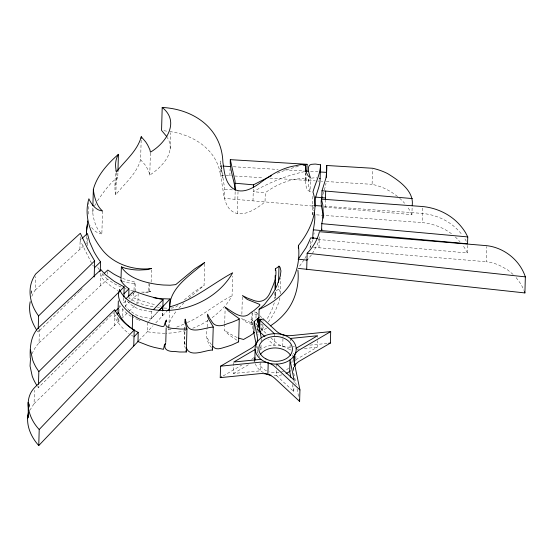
<?xml version="1.0" encoding="UTF-8"?>
<svg xmlns="http://www.w3.org/2000/svg" width="553" height="553" viewBox="0 0 553 553"><rect width="100%" height="100%" fill="white"/><g stroke="black" fill="none" stroke-linecap="round" stroke-linejoin="round"><path stroke-width="0.41" stroke-dasharray="2.77 2.07" d="M274.959 292.696L274.91 298.565L275.131 291.742M141.16 140.123L140.614 159.672L144.983 164.759A70.943 52.473 1.6 0 1 147.16 168.257L149.262 172.688L149.766 175.128C161.455 167.31 176.58 152.49 167.303 137.51M31.832 296.318A53.06 39.249 1.6 0 1 35.198 290.09L35.572 276.611M29.793 410.333L34.072 403.718L34.452 390.245M79.591 291.3L38.129 331.987L38.178 330.314M31.894 353.837L35.731 346.759L39.035 342.874L39.436 328.537M114.824 311.754L38.392 387.632L38.44 385.966M79.881 249.341L80.233 236.725M87.298 238.108L87.167 242.698L88.141 247.067M88.445 214.08L88.763 202.612M102.505 210.963L101.863 233.905C97.21 230.076 95.095 224.103 93.706 218.421A86.869 64.252 1.6 0 1 92.876 213.804L92.849 207.389M100.515 285.735L100.936 270.535M107.669 274.205L107.759 270.873M114.962 185.912L115.397 170.345M140.614 159.672C136.722 173.967 124.522 183.472 115.833 194.732L116.476 171.789M115.833 194.732L114.976 189.485L115.01 185.435L116.075 181.038L117.782 177.25L117.92 172.156M114.215 325.765L114.665 309.701M118.466 318.376L118.37 321.715L117.9 319.475M118.93 311.885L119.116 305.332M122.227 316.344L122.441 308.837L122.96 308.325M123.851 297.922L123.713 302.926L125.89 300.763M125.386 300.106L125.22 306.127L129.195 310.254L135.257 314.387A29.814 22.051 1.6 0 0 142.052 317.069L151.294 318.569L158.386 311.201M133.785 292.772L133.639 297.936L143.116 301.288A158.711 117.388 1.6 0 0 155.282 304.786M134.026 290.256L134.213 283.578L135.582 282.224L128.711 280.578L122.379 278.304M135.326 291.396L135.582 282.224M138.16 293.539L137.904 302.719L136.494 304.088M149.766 175.128L150.409 152.186M147.596 322.551L147.34 331.731L154.93 332.892L165.388 333.3M148.999 282.991L148.743 292.171L143.04 292.917M149.22 291.708L150.872 291.424A8.917 6.595 1.6 0 1 148.736 292.157L149.22 291.708L149.434 284.194M151.128 282.244L151.487 269.339M151.294 318.569L151.487 311.685L152.932 310.185M155.808 322.862L162.388 315.957L162.527 310.952M162.388 315.957L162.762 310.71M170.186 149.158L170.642 132.768M171.015 329.153L168.859 329.885L169.405 310.945M185.366 348.604L184.356 344.65L184.743 330.722M184.764 329.899L184.861 326.623M185.172 344.325A70.266 51.975 1.6 0 1 184.979 343.648L184.598 342.176L185.055 326.028M188.829 298.164L204.057 285.452L204.7 262.509M211.384 347.471C206.511 342.024 205.723 334.779 207.181 327.735M207.202 326.885L207.389 320.083M222.603 166.087L220.868 165.983C219.811 175.073 222.327 183.935 223.377 192.907C224.324 198.216 225.506 203.732 228.804 208.128C239.007 220.709 255.507 209.608 265.032 201.921L265.288 192.741C276.362 184.522 289.779 178.819 303.666 178.508C307.779 180.644 303.535 189.561 310.046 191.532L310.406 178.626M222.755 177.893L220.315 160.978L224.774 189.23L224.518 198.409L313.669 206.131M236.85 340.206L228.907 334.793L225.085 331.081L224.525 330.162L224.691 324.217M224.712 323.367L225.14 308.069M229.868 175.723L230.055 169.045M212.131 317.671C219.976 311.643 227.477 304.599 232.066 295.717L232.613 276.175M234.942 199.322L235.156 191.711M237.396 213.645L238.039 190.702M260.843 362.616L260.615 370.807L233.435 373.51L233.732 362.858M241.861 314.263L242.387 295.565M252.984 200.877L253.315 189.043M253.011 323.118A33.574 24.837 1.6 0 1 252.237 322.897L251.719 322.752L252.037 311.277M252.845 324.964L252.127 324.715L252.445 313.247L257.947 315.079M257.871 325.696L255.818 323.788L255.866 322.15M255.977 318.051L256.136 312.314A33.574 24.837 1.6 0 1 253.592 311.719M257.131 328.738L257.242 324.639M257.152 330.314L257.587 329.913L257.753 324.97M257.186 349.289L257.304 344.989M258.465 332.284L258.541 329.733M258.645 355.323L258.693 353.685M261.057 345.21L260.94 349.309L260.518 346.925M261.154 341.664L261.237 338.657M261.251 329.968L261.859 329.408L261.998 324.493M261.21 331.026L262.779 330.259L262.938 324.521M263.028 321.245L263.097 318.791M274.454 333.694L274.136 345.169L267.991 339.528M275.878 291.016L276.459 290.643A22.486 16.631 1.6 0 0 277.302 290.035L278.353 289.101L278.449 285.707M276.624 370.641L276.486 375.563L293.795 391.579L293.954 385.842M276.742 366.549L276.804 364.088M280.233 293.767L280.668 278.2M282.735 346.282L282.991 337.268M283.012 336.445L283.06 334.807M290.145 345.003L290.007 349.918L291.016 349.862M290.256 340.904L290.325 338.45M292.226 356.388L292.274 354.75M293.387 370.026L293.546 364.289M294.044 382.565L294.113 380.105M295.848 359.118L295.973 354.653M305.263 180.326L305.456 173.442M305.291 179.953L305.539 172.564M306.645 180.361L306.784 175.356M310.046 191.532L308.256 184.605L308.145 177.948M310.516 241.205L310.351 247.046A134.697 99.63 1.6 0 1 309.88 248.235M313.565 208.619L312.583 205.799L312.867 195.479M312.327 214.951L312.652 205.37L313.724 205.446M318.977 247.765L319.281 236.871M295.827 359.754L317.187 347.215L317.367 340.662M317.457 337.385L317.505 335.747M325.233 207.133L325.441 199.626M397.635 196.481L391.248 191.932L384.936 188.58A52.915 39.139 1.6 0 0 374.906 185.006L372.1 184.322L372.522 169.121M324.086 207.029L411.923 214.633L412.179 205.46M451.49 233.746C443.015 227.345 432.695 223.695 422.181 222.589L422.63 206.532M318.023 239.442L467.313 252.977L467.527 245.47M513.094 274.406L507.274 269.629L499.207 265.226A40.044 29.613 1.6 0 0 491.88 262.799L486.343 261.735L486.771 246.541M275.256 297.811L275.304 292.108M92.71 212.304L93.422 208.571M29.254 407.278L29.634 403.047L29.088 407.312M31.086 293.926L31.466 289.855L31.079 293.138M308.062 181.004L308.498 179.29L310.731 178.322M312.583 205.799L312.645 205.398M168.665 327.265C169.135 320.864 172.965 315.369 176.856 310.51M313.897 234.389L314.132 232.848M312.39 214.578L313.095 212.152M279.915 297.832L278.429 303.272L275.968 309.272A118.992 88.01 1.6 0 1 270.776 318.528L267.41 323.194M312.666 240.016L310.351 247.046L310.89 247.087M274.323 302.768L271.647 310.482L266.961 319.344M324.348 190.018L325.489 185.891A48.609 35.952 1.6 0 0 326.014 183.154M323.699 192.091L322.779 194.863M313.641 210.596L313.841 210.029M184.598 342.176L184.356 344.65M94.439 206.221L95.814 203.628M304.848 258.521L305.678 257.041A134.697 99.63 1.6 0 0 306.238 256.018M304.012 259.938L298.523 267.611M312.376 253.578L317.498 244.232L318.991 239.864L319.233 238.585L318.694 238.543M97.48 200.863C103.397 192.409 109.411 183.437 117.782 177.25M311.408 254.981L307.751 259.412M178.902 308.118L183.962 302.781M258.472 329.028L258.161 329.353A24.933 18.443 1.6 0 1 257.622 329.885L257.622 329.885M148.536 321.57L157.944 311.712M139.142 340.323L152.987 325.814M162.623 315.715L167.124 311M261.859 329.408L264.244 326.982M118.971 307.634L120.748 305.871M129.347 297.327L128.69 297.984A42.719 31.597 1.6 0 0 137.918 302.691L144.409 304.862L153.202 306.804M130.667 296.021L131.655 295.046M132.637 294.065L133.626 293.083M80.171 290.726L82.508 288.438M116.026 315.065L114.471 316.586C117.976 323.263 122.953 329.187 129.056 333.625M125.047 306.3L129.43 302.035M131.013 300.493L137.877 293.816M34.072 403.718L120.278 319.862M127.066 313.261L122.358 317.844M129.174 311.208L134.801 305.74M102.962 274.516L100.77 276.555L101.952 277.952A64.901 48 1.6 0 0 105.582 281.747L110.704 285.956L117.685 290.449M39.035 342.874L107.524 279.217L113.324 283.115A66.637 49.286 1.6 0 0 118.301 285.77L122.123 287.484M81.049 239.338L80.137 240.168L80.862 241.834L91.369 262.765M35.198 290.09L84.436 245.186M86.254 243.527L87.167 242.698A82.376 60.927 1.6 0 1 86.468 236.414M184.419 299.795L193.944 291.908L204.057 285.452M177.997 305.526L174.948 307.62L170.787 308.139M208.004 320.519L201.216 324.5L192.79 328.247M253.958 361.517L254.795 360.971A20.558 15.208 1.6 0 0 254.864 361.641M223.191 375.929L241.626 365.16M233.435 373.51L248.532 364.69M187.349 322.53C203.352 315.459 216.493 303.479 232.066 295.717M183.769 324.196L175.398 327.632M277.343 173.193L286.966 169.626L299.201 166.031M185.87 330.459L180.942 331.6A67.812 50.157 1.6 0 1 168.022 333.203L166.045 333.279M304.399 171.679C286.392 175.467 269.214 182.628 253.246 191.697L265.288 192.741M262.157 324.051L260.65 324.258M311.387 178.184L312.846 177.969A15.975 11.813 1.6 0 1 315.272 177.838L316.945 177.921M292.765 346.883L294.473 346.71M309.867 345.148L327.818 343.337M296.422 349.316L299.615 348.998M304.406 348.514L317.187 347.215M166.806 308.159L163.916 308.028M233.325 166.736L278.111 169.446M284.512 169.833L304.503 171.043M310.579 171.409L317.94 171.852M224.083 175.37C220.543 176.137 220.481 175.011 220.039 172.619C215.67 148.619 192.126 134.331 169.384 131.531M225.818 175.474L231.465 175.819M234.666 176.013L263.456 177.755M269.857 178.142L315.231 180.879M317.685 181.031L318.908 181.108M321.362 181.253L322.586 181.329M326.263 181.55L372.1 184.322M324.404 206.234L422.437 213.417C436.849 214.799 450.833 221.463 460.255 232.571A73.127 54.083 1.6 0 1 462.308 235.108M316.516 214.847L422.181 222.589M101.863 233.905C96.851 233.615 92.959 229.668 90.36 225.693M151.487 311.685L142.245 310.192A29.814 22.051 1.6 0 1 135.45 307.503L130.826 304.544L126.678 300.721M313.586 247.315L486.343 261.735M224.774 189.23L233.242 189.969M134.213 283.578L127.556 282.694L122.814 281.449M163.909 130.729L167.815 131.303M257.387 324.058L255.818 323.788M159.803 305.871L161.006 306.141M130.695 290.387L132.983 290.94M256.647 326.201L257.629 326.546M252.127 324.715L245.795 321.901L241.744 318.507L246.078 320.705A45.671 33.781 1.6 0 0 251.719 322.752M124.86 288.548L126.271 289.053M138.879 320.056L140.068 320.491M138.285 319.841L133.225 317.546M237.182 337.544L229.806 333.763L224.525 330.162M131.573 335.346L132.803 336.1M131.137 316.351L128.669 314.726A36.698 27.138 1.6 0 1 122.441 308.837M107.524 279.217L107.095 278.857A14.461 10.694 1.6 0 1 106.114 277.952L103.86 275.456A111.471 82.445 1.6 0 1 101.254 272.29M256.136 312.314L259.157 315.127M259.765 315.687L262.177 317.934M252.88 321.051L251 319.309L253.08 329.312M260.373 328.019L266.615 333.832M270.949 337.862L275.982 342.542A16.196 11.979 1.6 0 0 291.058 347.056M256.827 329.146L258.859 331.033M399.639 198.188L403.496 202.032A71.669 53.012 1.6 0 1 404.602 203.283M455.306 236.94L459.999 241.751M278.353 289.101L279.341 290.111L280.274 293.318M516.108 277.585L520.083 282.936A72.588 53.689 1.6 0 1 523.228 288.666L523.995 290.422M38.129 331.987L37.424 331.04M211.419 344.595L210.7 343.669A55.169 40.804 1.6 0 1 208.764 340.842L206.919 337.081M38.392 387.632L37.604 386.547M92.717 265.032L93.402 266.145M466.338 241.295L465.329 239.546A73.127 54.083 1.6 0 0 463.988 237.458M467.313 252.977L465.073 248.719A73.127 54.083 1.6 0 0 462.488 244.868M411.923 214.633L409.469 209.953A71.669 53.012 1.6 0 0 407.402 206.836M293.74 373.075L294.604 377.243M294.777 378.079L296.159 384.75M297.023 388.918L298.585 396.418M292.323 384.466L293.795 391.579M257.311 331.482L257.567 332.706M257.809 333.888L258.057 335.077M256.378 345.231L257.055 348.487A16.196 11.979 1.6 0 1 257.076 352.019M220.868 165.983L221.905 171.914M275.207 293.443L275.366 295.53M168.762 328.572L168.859 329.885M117.913 319.475A22.286 16.486 1.6 0 1 117.81 317.222M149.241 291.777A33.035 24.436 1.6 0 1 140.469 292.019M134.994 292.834A53.966 39.92 1.6 0 1 133.957 292.758M159.471 307.668A75.201 55.625 1.6 0 1 157.432 307.433M99.353 269.767A116.676 86.296 1.6 0 1 97.452 267.044M293.823 367.206A20.558 15.208 1.6 0 1 293.049 368.27M281.878 374.858A20.558 15.208 1.6 0 1 273.749 375.508M263.539 372.681A20.558 15.208 1.6 0 1 255.32 363.653M257.041 353.16A20.558 15.208 1.6 0 1 258.154 351.77M259.82 350.173A20.558 15.208 1.6 0 1 291.217 350.934M293.284 353.215A20.558 15.208 1.6 0 1 293.719 353.83M295.855 360.155A20.558 15.208 1.6 0 1 295.862 360.964M253.827 357.625A16.196 11.979 1.6 0 1 251.214 359.561M292.115 360.487A16.804 12.429 1.6 0 1 291.818 362.879M288.701 368.042A16.804 12.429 1.6 0 1 286.44 369.819M283.648 371.263A16.804 12.429 1.6 0 1 269.242 371.879M266.491 370.835A16.804 12.429 1.6 0 1 259.322 363.978M259.163 356.726A16.804 12.429 1.6 0 1 259.647 355.676M293.401 371.056A16.196 11.979 1.6 0 1 293.982 367.199M266.643 328.178A79.805 59.026 1.6 0 1 262.772 330.259"/><path stroke-width="0.83" d="M28.424 412.441C25.445 424.455 30.74 436.732 38.758 445.552L138.561 340.938M133.757 345.971L134.206 329.913C125.87 325.309 119.061 318.127 114.665 309.701L34.521 387.66C22.97 399.881 28.811 418.628 39.208 429.494L38.758 445.552M166.965 136.881L161.559 130.39L162.202 107.448C194.248 109.162 221.898 128.704 222.9 162.416C224.387 171.513 224.857 182.545 232.958 188.511C242.027 194.476 252.756 188.373 260.311 182.773C270.272 175.322 281.055 168.444 293.477 166.1C297.272 165.727 302.201 163.211 305.664 165.589C305.415 170.006 306.196 175.349 310.433 177.762C308.927 173.469 305.47 163.771 313.233 164.2A15.975 11.813 1.6 0 1 315.659 164.075L320.505 164.815C320.381 174.402 315.314 182.939 312.963 192.036C319.261 210.679 310.178 230.995 298.413 245.484L298.344 248.034M30.277 358.019C29.772 346.973 30.754 334.786 39.484 326.816L100.964 269.67L102.146 271.074A64.901 48 1.6 0 0 105.768 274.862L114.291 281.394L124.162 286.869L123.872 297.085M38.226 328.648L38.579 315.922C32.185 307.392 28.528 296.297 30.636 285.652A53.06 39.249 1.6 0 1 35.648 274.025L80.33 233.283L87.72 248.898L94.632 260.912L94.19 276.977M38.489 384.294L38.841 371.575L36.132 367.462A73.114 54.076 1.6 0 1 32.648 359.989L30.498 349.987M92.89 205.751L93.353 189.361C97.045 175.453 107.78 163.633 118.418 154.308L117.948 171.306M81.955 238.502L87.422 233.518L89.69 242.062L93.886 251.504A116.676 86.296 1.6 0 0 100.528 261.832L100.266 271.011L99.505 271.751M117.976 313.627L118.328 300.887M119.503 291.459L119.552 289.758L121.646 293.463A36.83 27.242 1.6 0 0 130.978 302.263C165.402 320.844 213.327 306.625 232.709 272.774C211.668 284.159 193.094 300.569 169.501 306.943L169.405 310.337M128.967 288.79A32.274 23.869 1.6 0 1 120.955 280.682L121.383 266.899L126.119 268.53L132.374 269.594A54.111 40.023 1.6 0 0 139.169 270.044L147.34 269.622L151.515 268.481C133.245 270.922 112.529 263.781 101.358 248.656A117.319 86.773 1.6 0 1 95.379 239.726C88.224 227.546 84.713 212.594 88.874 198.79C91.432 204.347 95.904 210.423 102.505 210.963C97.853 207.133 95.731 201.161 94.342 195.479A86.869 64.252 1.6 0 1 93.519 190.861L93.353 189.361M128.738 296.318L128.946 288.804L123.969 293.754M119.552 289.758C115.349 300.217 124.957 309.59 132.665 315.224L132.278 328.987C126.554 324.729 120.872 319.53 118.625 312.542L117.07 314.056M141.209 138.423L141.257 136.722L145.619 141.817A70.943 52.473 1.6 0 1 147.803 145.315L149.904 149.745L150.409 152.186C165.762 143.172 180.561 121.937 162.202 107.448M162.554 310.115L162.644 306.784L159.098 310.468M162.762 310.71L163.073 299.657L157.121 298.309A158.739 117.409 1.6 0 1 143.31 294.403L133.833 291.051L125.939 298.738M165.776 342.21L166.177 327.763M166.342 321.818L166.391 320.118C162.485 326.298 167.151 328.323 156.167 324.791A106.238 78.574 1.6 0 1 148.93 322.634L138.851 318.722L132.665 315.224M169.847 307.337L170.075 298.993L161.69 298.675A75.201 55.625 1.6 0 1 153.458 297.632M185.124 323.484L185.241 319.233L185.124 322.475L186.942 329.042L186.306 351.985L179.739 352.005A111.962 82.812 1.6 0 1 174.257 351.411C168.955 351.881 162.547 349.593 165.644 343.454M186.278 347.484C189.568 358.261 204.831 350.035 212.539 350.035L213.251 326.823L208.516 318.908L207.499 315.936L207.562 314.139L209.407 317.899A55.169 40.804 1.6 0 0 211.343 320.726C214.405 327.424 221.629 326.332 227.235 323.788A105.181 77.8 1.6 0 0 232.91 321.86L238.357 319.579L239.159 318.632L228.417 310.931L225.168 307.219C232.336 311.533 242.456 321.023 250.357 313.06A99.409 73.528 1.6 0 0 254.415 310.136L258.735 306.48L259.806 305.194L259.799 304.44L247.253 299.422L242.387 295.565L247.011 297.88A46.348 34.279 1.6 0 0 251.456 299.526C261.32 304.136 267.707 299.947 271.17 290C273.915 283.91 276.528 277.302 275.85 270.5C274.606 268.786 275.906 268.399 277.094 267.7A22.486 16.631 1.6 0 0 277.945 267.092L278.995 266.159L280.053 267.272L280.938 270.894L280.33 275.988L277.053 285.369A118.764 87.837 1.6 0 1 271.53 295.42L264.41 304.551L259.108 309.341L258.61 327.182M294.797 354.632L294.473 366.1A16.196 11.979 1.6 0 1 299.408 361.164L330.383 343.074L330.701 331.606L299.733 349.696A16.196 11.979 1.6 0 0 293.885 360.77L299.94 389.948L299.622 401.416L274.641 378.19A16.196 11.979 1.6 0 0 259.564 373.669L220.239 377.651L220.564 366.183L251.532 348.093A16.196 11.979 1.6 0 0 257.373 337.012L254.166 321.556L257.401 318.901L261.265 337.835M235.198 190.135C234.313 179.815 229.585 170.027 230.318 159.658L307.095 164.303L306.901 171.188L305.235 171.52M235.205 190.025L235.039 180.997L230.318 159.658M212.891 346.296C216.188 351.141 222.23 347.733 226.592 346.731A105.181 77.8 1.6 0 0 232.274 344.802L238.613 341.851L239.255 318.908M253.357 187.356L253.433 184.82L271.495 175.674M238.578 338.139L243.534 339.473L250.025 335.795A99.298 73.445 1.6 0 0 253.848 333.024L254.166 321.556M254.815 360.155L255.113 349.503L233.76 362.035L260.933 359.339M257.822 322.51L257.94 318.41A24.933 18.443 1.6 0 0 258.486 317.885L259.06 317.249M259.454 329.913L259.398 319.765M264.942 336.701L259.64 331.759L259.958 320.291L263.097 318.791L276.3 331.067A16.196 11.979 1.6 0 0 291.376 335.581L330.701 331.606M267.887 374.45L268.205 362.975M275.124 277.993L275.2 275.442M275.339 270.348L275.387 268.647M275.2 289.198L275.532 277.302M278.539 282.306L278.995 266.159M305.533 171.347L305.691 166.142M306.708 269.297L307.157 253.239C312.977 247.343 317.519 239.802 319.427 231.707L486.792 245.677C504.212 247.689 519.861 260.2 525.35 276.873L524.901 292.931L298.413 268.399M314.484 213.009C315.977 221.76 312.141 230.235 312.936 238.979L313.302 237.458M315.238 206.269C313.482 196.488 320.401 188.207 320.118 178.578L320.505 164.815M323.063 218.186C323.484 211.675 320.208 205.619 321.431 199.115L422.63 206.532C437.043 207.914 451.027 214.578 460.449 225.686A73.127 54.083 1.6 0 1 465.522 232.661L467.762 236.919L467.568 243.804L313.192 229.806M321.763 199.301L321.998 190.75L325.682 179.013A48.623 35.966 1.6 0 0 326.208 176.269L326.636 171.382A159.057 117.644 1.6 0 0 326.719 168.713L326.719 165.575M321.431 199.115L322.814 204.976L323.229 212.912A97.045 71.779 1.6 0 1 322.662 219.23L321.784 223.682L321.59 230.566L321.922 229.122M325.441 199.626L325.682 191.068M412.179 205.46C414.321 190.813 398.319 180.188 387.598 173.587A53.06 39.249 1.6 0 0 372.549 168.257L326.712 165.492L326.526 175.598A159.057 117.644 1.6 0 1 326.484 177.333M86.462 232.073L87.692 220.937M30.505 358.517L30.049 366.051L32.198 376.054A73.114 54.076 1.6 0 0 35.682 383.519L36.74 385.261M30.187 301.71C28.21 311.512 31.245 321.694 36.643 329.906M27.657 418.421L28.21 414.764M212.539 350.035L212.241 348.832M166.391 320.118C163.287 326.864 168.783 328.53 174.9 328.468A111.962 82.812 1.6 0 0 180.382 329.063L186.942 329.042M141.257 136.722C137.358 151.024 125.165 160.529 116.476 171.789C114.906 165.962 115.252 159.575 118.418 154.308M322.088 196.854L321.805 197.635M298.779 258.438L305.94 247.868A134.697 99.63 1.6 0 0 310.606 237.866L317.616 238.454M39.208 429.494L134.206 329.913M170.075 298.993L162.879 306.542L162.029 306.362M134.013 336.798L138.229 332.374L137.974 341.554L148.273 345.57A106.784 78.982 1.6 0 0 154.294 347.395L163.501 349.323L164.421 344.858L165.755 343.06M158.884 310.724L162.644 306.784M167.573 310.523L169.37 308.643M153.658 309.431L163.073 299.657M38.841 371.575L124.162 286.869M115.418 311.166L118.377 308.221M38.579 315.922L94.632 260.912M94.445 267.797L100.522 261.832M104.275 273.293L107.787 270.037L113.579 273.935A66.637 49.286 1.6 0 0 118.556 276.59L120.423 277.461M307.751 259.412L306.963 260.124L298.115 259.163M260.961 319.046L259.73 320.076M260.028 331.04L259.564 331.427M254.518 332.505L253.848 333.024M296.152 348.279L317.505 335.747L290.325 338.45M220.239 377.651L221.718 376.793M260.428 331.399L259.64 331.759M213.181 327.093C204.88 327.321 188.608 335.782 186.306 322.904A70.266 51.975 1.6 0 1 185.614 320.705L185.241 319.233M303.272 165.084L307.095 164.303M328.676 343.247L330.383 343.074M220.564 366.183L259.889 362.201A16.196 11.979 1.6 0 1 274.959 366.715L299.94 389.948M223.184 166.121L230.124 166.543M305.304 171.091L308.132 171.257M320.394 172.004L326.526 172.37M314.802 205.529L321.238 205.999M235.391 183.257L253.433 184.82M321.998 190.75L412.372 198.575M315.493 197.089L325.489 197.953M321.784 223.682L467.762 236.919M307.157 253.239L525.35 276.873M319.371 178.343L320.118 178.578M122.158 281.201L120.996 280.668M274.454 333.694L259.958 320.291M276.804 364.088L294.113 380.105L290 359.948L289.682 371.416L290.843 377.36M257.94 318.41L259.06 319.454M238.17 341.208L238.613 341.851M121.383 266.899C127.854 276.977 140.047 280.993 151.183 283.371A74.717 55.265 1.6 0 0 163.577 285.023L170.186 285.23L175.736 284.622L194.58 268.965L204.7 262.509C191.283 274.737 170.186 286.848 169.501 306.943M524.514 291.77L524.901 292.931M186.036 350.671L186.306 351.985M299.277 399.75L299.622 401.416M253.599 331.814L256.212 344.415M297.887 270.078C299.56 285.949 294.735 302.546 283.903 314.408A79.805 59.026 1.6 0 1 270.403 325.883M298.413 245.484C300.307 261.286 296.173 277.986 285.673 290.159A79.909 59.102 1.6 0 1 259.108 309.341M275.118 282.687L275.235 288.68M28.106 402.363L28.334 417.432M86.42 235.129A82.376 60.927 1.6 0 1 87.471 224.463M138.25 332.346A37.162 27.491 1.6 0 1 132.243 329.014M295.413 363.784A20.558 15.208 1.6 0 1 294.473 366.1M290.443 370.849A20.558 15.208 1.6 0 1 286.081 373.455M271.032 375.183A20.558 15.208 1.6 0 1 264.928 373.358M254.76 360.169A20.558 15.208 1.6 0 1 255.009 357.743M260.256 354.66A16.804 12.429 1.6 0 1 275.684 347.941A16.804 12.429 1.6 0 1 290.684 355.538M264.956 361.752A20.558 15.208 1.6 0 0 296.18 349.496A20.558 15.208 1.6 0 0 265.758 335.429A20.558 15.208 1.6 0 0 264.956 361.752M265.945 358.925A16.804 12.429 1.6 0 0 292.364 350.236A16.804 12.429 1.6 0 0 268.585 337.517A16.804 12.429 1.6 0 0 265.945 358.925"/></g></svg>
